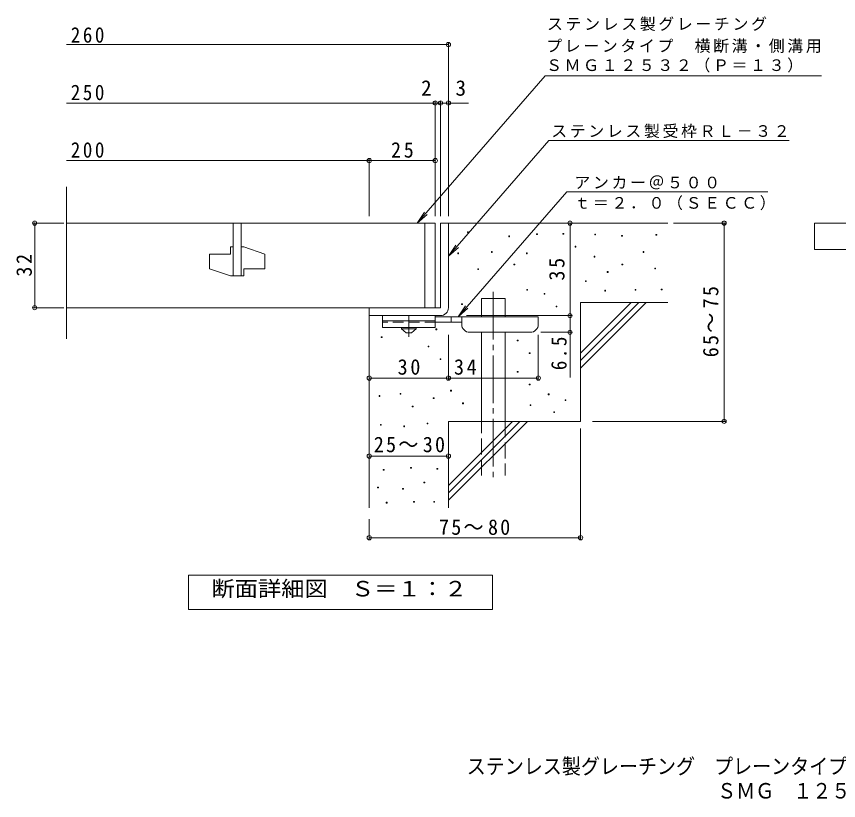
# Model space of a CAD drawing. Units: millimetres on the paper, enlarged 10 times, with parts at other scales. Extents: x -1707 to 1611, y -1369 to 1137.
# Drawn here: x -1707 to -151, y -1369 to 114 of the extents above; entities that cross this region are included whole.
import ezdxf
from ezdxf.enums import TextEntityAlignment as Align

# ---------------------------------------------------------------- set-up
doc = ezdxf.new("R2010")
doc.units = ezdxf.units.MM
doc.header["$LTSCALE"] = 10
doc.header["$PDMODE"] = 32
doc.header["$PDSIZE"] = 8
for name, pattern in [('CHAIN1', [8, 5, -1, 1, -1]), ('CHAIN2', [12, 9, -1, 1, -1]), ('DASHED2', [3, 2, -1]), ('DASHED3', [4, 3, -1])]:
    doc.linetypes.add(name, pattern=pattern)
for name, color, linetype, lineweight in [('D-0', 7, 'Continuous', 9), ('D-1', 2, 'Continuous', 9), ('D-2', 3, 'Continuous', 9), ('D-4', 7, 'Continuous', 9), ('D-5', 7, 'Continuous', 9), ('D-6', 6, 'Continuous', 9), ('D-9', 4, 'Continuous', 9)]:
    doc.layers.add(name, color=color, linetype=linetype, lineweight=lineweight)
doc.layers.add('F-5_F-5ﾚｲﾔ', color=2, linetype='Continuous')
doc.styles.add('ＭＳ ゴシック', font='')
doc.styles.get('ＭＳ ゴシック').set_extended_font_data('MS Gothic')

msp = doc.modelspace()

# ---------------------------------------------------------------- linework, layer by layer
at = {"layer": 'D-0'}
for points in [[(-853.35, -294.55), (-853.35, -293.05), (-851.85, -293.05), (-851.85, -294.55)], [(-775.02, -302.66), (-775.02, -301.16), (-773.52, -301.16), (-773.52, -302.66)], [(-722.35, -298.61), (-722.35, -297.11), (-720.85, -297.11), (-720.85, -298.61)], [(-672.34, -298.06), (-672.34, -296.56), (-670.84, -296.56), (-670.84, -298.06)], [(-612.2, -299.08), (-612.2, -297.58), (-610.7, -297.58), (-610.7, -299.08)], [(-561.45, -301.78), (-561.45, -300.28), (-559.95, -300.28), (-559.95, -301.78)], [(-496.48, -299.75), (-496.48, -298.25), (-494.98, -298.25), (-494.98, -299.75)], [(-649.49, -322.05), (-649.49, -320.55), (-647.99, -320.55), (-647.99, -322.05)], [(-871.37, -334.87), (-871.37, -333.37), (-869.87, -333.37), (-869.87, -334.87)], [(-807.78, -332.16), (-807.78, -330.66), (-806.28, -330.66), (-806.28, -332.16)], [(-741.46, -334.87), (-741.46, -333.37), (-739.96, -333.37), (-739.96, -334.87)], [(-613.55, -341.04), (-613.55, -339.54), (-612.05, -339.54), (-612.05, -341.04)], [(-520.84, -332.24), (-520.84, -330.74), (-519.34, -330.74), (-519.34, -332.24)], [(-765.15, -355.85), (-765.15, -354.35), (-763.65, -354.35), (-763.65, -355.85)], [(-560.77, -355.92), (-560.77, -354.42), (-559.27, -354.42), (-559.27, -355.92)], [(-833.45, -364.66), (-833.45, -363.16), (-831.95, -363.16), (-831.95, -364.66)], [(-588.52, -370.14), (-588.52, -368.64), (-587.02, -368.64), (-587.02, -370.14)], [(-498.51, -363.37), (-498.51, -361.87), (-497.01, -361.87), (-497.01, -363.37)], [(-629.96, -387.62), (-629.96, -386.12), (-628.46, -386.12), (-628.46, -387.62)], [(-740.78, -403.9), (-740.78, -402.4), (-739.28, -402.4), (-739.28, -403.9)], [(-593.25, -405.33), (-593.25, -403.83), (-591.75, -403.83), (-591.75, -405.33)], [(-535.73, -403.97), (-535.73, -402.47), (-534.23, -402.47), (-534.23, -403.97)], [(-486.33, -403.3), (-486.33, -401.8), (-484.83, -401.8), (-484.83, -403.3)], [(-708.25, -411.38), (-708.25, -409.88), (-706.75, -409.88), (-706.75, -411.38)], [(-864.15, -430.96), (-864.15, -429.46), (-862.65, -429.46), (-862.65, -430.96)], [(-685.4, -435.37), (-685.4, -433.87), (-683.9, -433.87), (-683.9, -435.37)], [(-912.87, -478.56), (-912.87, -477.06), (-911.37, -477.06), (-911.37, -478.56)], [(-1016.26, -493.44), (-1016.26, -491.94), (-1014.76, -491.94), (-1014.76, -493.44)], [(-927.78, -510.88), (-927.78, -509.38), (-926.28, -509.38), (-926.28, -510.88)], [(-758.96, -499.73), (-758.96, -498.23), (-757.46, -498.23), (-757.46, -499.73)], [(-736.11, -523.72), (-736.11, -522.22), (-734.61, -522.22), (-734.61, -523.72)], [(-904.92, -534.87), (-904.92, -533.37), (-903.42, -533.37), (-903.42, -534.87)], [(-758.96, -558.89), (-758.96, -557.39), (-757.46, -557.39), (-757.46, -558.89)], [(-736.11, -582.88), (-736.11, -581.38), (-734.61, -581.38), (-734.61, -582.88)], [(-1020.2, -604.61), (-1020.2, -603.11), (-1018.7, -603.11), (-1018.7, -604.61)], [(-980.46, -600.36), (-980.46, -598.86), (-978.96, -598.86), (-978.96, -600.36)], [(-885.09, -594.47), (-885.09, -592.97), (-883.59, -592.97), (-883.59, -594.47)], [(-700.23, -601.59), (-700.23, -600.09), (-698.73, -600.09), (-698.73, -601.59)], [(-917.92, -608.75), (-917.92, -607.25), (-916.42, -607.25), (-916.42, -608.75)], [(-862.24, -618.46), (-862.24, -616.96), (-860.74, -616.96), (-860.74, -618.46)], [(-734.74, -621.89), (-734.74, -620.39), (-733.24, -620.39), (-733.24, -621.89)], [(-668.37, -612.34), (-668.37, -610.84), (-666.87, -610.84), (-666.87, -612.34)], [(-957.61, -624.35), (-957.61, -622.85), (-956.11, -622.85), (-956.11, -624.35)], [(-689.98, -635.3), (-689.98, -633.8), (-688.48, -633.8), (-688.48, -635.3)], [(-1017.78, -659.03), (-1017.78, -657.53), (-1016.28, -657.53), (-1016.28, -659.03)], [(-973.63, -662.08), (-973.63, -660.58), (-972.13, -660.58), (-972.13, -662.08)], [(-929.47, -656.75), (-929.47, -655.25), (-927.97, -655.25), (-927.97, -656.75)], [(-1012.45, -744.3), (-1012.45, -742.8), (-1010.95, -742.8), (-1010.95, -744.3)], [(-960.68, -740.5), (-960.68, -739), (-959.18, -739), (-959.18, -740.5)], [(-910.82, -742.4), (-910.82, -740.9), (-909.32, -740.9), (-909.32, -742.4)], [(-1023.11, -777.8), (-1023.11, -776.3), (-1021.61, -776.3), (-1021.61, -777.8)], [(-935.56, -768.28), (-935.56, -766.78), (-934.06, -766.78), (-934.06, -768.28)], [(-975.91, -780.09), (-975.91, -778.59), (-974.41, -778.59), (-974.41, -780.09)], [(-1006.74, -806.35), (-1006.74, -804.85), (-1005.24, -804.85), (-1005.24, -806.35)], [(-954.97, -804.83), (-954.97, -803.33), (-953.47, -803.33), (-953.47, -804.83)], [(-916.91, -804.83), (-916.91, -803.33), (-915.41, -803.33), (-915.41, -804.83)]]:
    msp.add_lwpolyline(points, close=True, dxfattribs=at)
at = {"layer": 'D-1'}
for p, q in [((-904.05, -276.89), (-904.05, -436.89)), ((-904.05, -276.89), (-889.05, -276.89)), ((-889.05, -436.89), (-889.05, -276.89)), ((-1039.05, -436.89), (-904.05, -436.89)), ((-1039.05, -451.89), (-1039.05, -436.89)), ((-1039.05, -451.89), (-904.05, -451.89))]:
    msp.add_line(p, q, dxfattribs=at)
msp.add_arc((-904.05, -436.89), 15, 270, 0, dxfattribs=at)
at = {"layer": 'D-2'}
for p, q in [((-1611.72, -495.7), (-1611.72, -208.19)), ((-914.05, -276.89), (-1611.72, -276.89)), ((-1296.55, -276.89), (-1296.55, -376.89)), ((-1281.55, -276.89), (-1281.55, -376.89)), ((-934.05, -276.89), (-934.05, -436.89)), ((-914.05, -276.89), (-914.05, -436.89)), ((-1301.55, -321.89), (-1301.55, -335.64)), ((-1296.55, -321.89), (-1301.55, -321.89)), ((-1276.55, -321.89), (-1281.55, -321.89)), ((-1276.55, -321.89), (-1236.55, -335.64)), ((-1341.55, -335.64), (-1341.55, -363.14)), ((-1341.55, -335.64), (-1301.55, -335.64)), ((-1236.55, -335.64), (-1236.55, -363.14)), ((-1341.55, -363.14), (-1301.55, -376.89)), ((-1276.55, -363.14), (-1276.55, -376.89)), ((-1276.55, -363.14), (-1236.55, -363.14)), ((-1276.55, -376.89), (-1301.55, -376.89)), ((-1611.72, -436.89), (-914.05, -436.89))]:
    msp.add_line(p, q, dxfattribs=at)
at = {"layer": 'D-4'}
for p, q in [((-889.05, -263.94), (-889.05, 63.98)), ((-1611.71, 60.98), (-889.05, 60.98)), ((-1611.71, -49.72), (-914.05, -49.72)), ((-914.05, -263.94), (-914.05, -46.72)), ((-914.05, -49.72), (-909.04, -49.72)), ((-909.04, -49.72), (-851.38, -49.72)), ((-904.05, -263.94), (-904.05, -46.72)), ((-1039.05, -263.94), (-1039.05, -155.47)), ((-1611.71, -158.47), (-1039.05, -158.47)), ((-1039.05, -158.47), (-914.05, -158.47)), ((-1617.07, -276.89), (-1675.12, -276.89)), ((-1672.12, -436.89), (-1672.12, -276.89)), ((-659.08, -451.89), (-659.08, -276.89)), ((-463.02, -276.89), (-364.36, -276.89)), ((-367.36, -651.89), (-367.36, -276.89)), ((-1617.07, -436.89), (-1675.12, -436.89)), ((-855.04, -451.89), (-656.08, -451.89)), ((-659.08, -451.89), (-659.08, -568.64)), ((-889.04, -572.99), (-889.04, -488.39)), ((-719.04, -572.99), (-719.04, -488.39)), ((-656.08, -483.39), (-714.04, -483.39)), ((-616.81, -651.89), (-364.36, -651.89)), ((-639.05, -665.67), (-639.05, -874.97)), ((-1039.05, -717.51), (-889.05, -717.51)), ((-1039.05, -836.89), (-1039.05, -874.97)), ((-1039.05, -871.97), (-639.05, -871.97))]:
    msp.add_line(p, q, dxfattribs=at)
msp.add_lwpolyline([(-1039.04, -569.99), (-889.04, -569.99), (-719.04, -569.99)], dxfattribs=at)
for p in [(-889.05, 60.98), (-914.05, -49.72), (-904.05, -49.72), (-889.05, -49.72), (-1039.05, -158.47), (-914.05, -158.47), (-1672.12, -276.89), (-659.08, -276.89), (-367.36, -276.89), (-1672.12, -436.89), (-659.08, -451.89), (-659.08, -483.39), (-1039.04, -569.99), (-889.04, -569.99), (-719.04, -569.99), (-367.36, -651.89), (-1039.05, -717.51), (-889.05, -717.51), (-1039.05, -871.97), (-639.05, -871.97)]:
    msp.add_point(p, dxfattribs=at)
at = {"layer": 'D-5'}
for p, q in [((-705.78, 1.73), (-183.41, 1.73)), ((-698.96, -120.89), (-244.36, -120.89)), ((-870.93, -454.39), (-665.01, -217.8)), ((-284.54, -217.8), (-665.01, -217.8)), ((-948.28, -276.89), (-934.47, -256.05)), ((-196.46, -276.89), (28.54, -276.89)), ((-196.46, -276.89), (-196.46, -326.89)), ((-889.05, -339.29), (-870.31, -322.73)), ((-870.93, -454.39), (-857.12, -433.55)), ((-870.93, -454.39), (-852.19, -437.84))]:
    msp.add_line(p, q, dxfattribs=at)
for points in [[(-705.78, 1.73), (-948.28, -276.89), (-929.55, -260.34)], [(-698.96, -120.89), (-889.05, -339.29), (-875.24, -318.45)], [(28.54, -276.89), (28.54, -326.89), (-196.46, -326.89)]]:
    msp.add_lwpolyline(points, dxfattribs=at)
msp.add_lwpolyline([(-1381.04, -1007.83), (-1381.04, -942.83), (-806.04, -942.83), (-806.04, -1007.83)], close=True, dxfattribs=at)
at = {"layer": 'D-6'}
for p, q in [((-889.05, -276.89), (-474.05, -276.89)), ((-826.75, -454.39), (-826.75, -419.39)), ((-826.75, -419.39), (-781.75, -419.39)), ((-781.75, -454.39), (-781.75, -419.39)), ((-639.05, -522.9), (-543.04, -426.89)), ((-639.05, -426.89), (-474.05, -426.89)), ((-639.05, -537.04), (-528.9, -426.89)), ((-639.05, -426.89), (-639.05, -651.89)), ((-639.05, -551.18), (-514.75, -426.89)), ((-1039.05, -451.89), (-1039.05, -815.54)), ((-826.75, -651.89), (-826.75, -483.39)), ((-781.75, -651.89), (-781.75, -483.39)), ((-889.05, -651.89), (-639.05, -651.89)), ((-889.05, -651.89), (-889.05, -815.54)), ((-889.05, -772.9), (-768.04, -651.89)), ((-889.05, -787.04), (-753.9, -651.89)), ((-889.05, -801.18), (-739.76, -651.89))]:
    msp.add_line(p, q, dxfattribs=at)
at = {"layer": 'D-6', "linetype": 'CHAIN2'}
msp.add_line((-804.25, -407.14), (-804.25, -765.22), dxfattribs=at)
at = {"layer": 'D-6', "linetype": 'DASHED3'}
for p, q in [((-826.75, -754.39), (-826.75, -651.89)), ((-781.75, -651.89), (-781.75, -754.39))]:
    msp.add_line(p, q, dxfattribs=at)
at = {"layer": 'D-9', "color": 3}
for p, q in [((-1014.04, -451.89), (-1014.04, -474.39)), ((-914.04, -451.89), (-1014.04, -451.89)), ((-914.04, -461.89), (-1014.04, -461.89)), ((-914.04, -451.89), (-914.04, -474.39)), ((-914.04, -474.39), (-1014.04, -474.39))]:
    msp.add_line(p, q, dxfattribs=at)
at = {"layer": 'D-9', "color": 3, "linetype": 'DASHED2'}
msp.add_line((-914.04, -464.39), (-1014.04, -464.39), dxfattribs=at)
at = {"layer": 'D-9', "linetype": 'CHAIN1'}
msp.add_line((-964.04, -492.13), (-964.04, -451.89), dxfattribs=at)
at = {"layer": 'D-9'}
for p, q in [((-719.04, -454.39), (-914.04, -454.39)), ((-864.01, -464.39), (-914.04, -464.39)), ((-884.04, -464.39), (-884.04, -454.39)), ((-864.04, -468.39), (-864.04, -454.39)), ((-719.04, -468.39), (-719.04, -454.39)), ((-849.04, -483.39), (-734.04, -483.39))]:
    msp.add_line(p, q, dxfattribs=at)
at = {"layer": 'D-9', "color": 2}
for p, q in [((-977.79, -476.89), (-977.79, -474.39)), ((-977.79, -476.89), (-969.04, -484.39)), ((-977.79, -476.89), (-950.29, -476.89)), ((-959.04, -484.39), (-950.29, -476.89)), ((-950.29, -476.89), (-950.29, -474.39)), ((-969.04, -484.39), (-959.04, -484.39))]:
    msp.add_line(p, q, dxfattribs=at)
at = {"layer": 'D-9'}
for centre, start, end in [((-849.04, -468.39), 180, 270), ((-734.04, -468.39), 270, 0)]:
    msp.add_arc(centre, 15, start, end, dxfattribs=at)

# ---------------------------------------------------------------- texts
at = {"layer": 'D-4', "color": 2, "style": 'ＭＳ ゴシック'}
for s, p in [('2', (-940.89, -44.72)), ('3', (-875.74, -44.72))]:
    msp.add_text(s, height=29.33, dxfattribs=at).set_placement(p, align=Align.BOTTOM_LEFT)
at = {"layer": 'D-4', "color": 2, "char_height": 29.33, "attachment_point": 7, "style": 'ＭＳ ゴシック'}
for s, insert in [('\\T1.27;\\W0.9;260', (-1603.78, 64.03)), ('\\T1.27;\\W0.9;250', (-1603.78, -44.72)), ('\\T1.27;\\W0.9;200', (-1603.78, -153.47)), ('\\T1.27;\\W0.95;25', (-997.8, -153.47)), ('\\T1.27;\\W0.95;30', (-985.29, -563.99)), ('\\T1.27;\\W0.95;34', (-878.67, -563.99)), ('\\T1.22;\\W0.95;25～30', (-1030.3, -710.66)), ('\\T1.22;\\W0.95;75～80', (-906.91, -866.97))]:
    msp.add_mtext(s, dxfattribs=dict(at, insert=insert))
at = {"layer": 'D-4', "color": 2, "char_height": 29.33, "attachment_point": 7, "rotation": 90, "style": 'ＭＳ ゴシック'}
for s, insert in [('\\T1.27;\\W0.95;32', (-1677.12, -378.14)), ('\\T1.27;\\W0.95;35', (-669.08, -385.64)), ('\\T1.22;\\W0.95;65～75', (-377.89, -530.64)), ('\\T1.27;\\W0.9;6.5', (-665.08, -555.09))]:
    msp.add_mtext(s, dxfattribs=dict(at, insert=insert))
at = {"layer": 'D-5', "color": 2, "style": 'ＭＳ ゴシック', "width": 1.1}
msp.add_text('断面詳細図\u3000Ｓ＝１：２', height=29.33, dxfattribs=at).set_placement((-1337.62, -991.86), align=Align.BOTTOM_LEFT)
at = {"layer": 'D-5', "char_height": 21.99, "attachment_point": 7, "style": 'ＭＳ ゴシック'}
for s, insert in [('\\T1.17;ステンレス製グレーチング', (-702.47, 86.4)), ('\\T1.17;プレーンタイプ\u3000横断溝・側溝用', (-704.02, 44.74)), ('\\T1.17;ＳＭＧ１２５３２（Ｐ＝１３）', (-704.24, 8.01)), ('\\T1.17;ステンレス製受枠ＲＬ－３２', (-694.57, -116.13)), ('\\T1.17;アンカー＠５００', (-650.77, -213.14)), ('\\T1.17;ｔ＝２．０（ＳＥＣＣ）', (-650.77, -252.46))]:
    msp.add_mtext(s, dxfattribs=dict(at, insert=insert))
at = {"layer": 'F-5_F-5ﾚｲﾔ', "style": 'ＭＳ ゴシック', "width": 0.9}
for s, p in [('ステンレス製グレーチング\u3000プレーンタイプ\u3000横断溝・側溝用', (-854.55, -1327.75)), ('ＳＭＧ\u3000１２５３２（Ｐ＝１３）＋ＲＬ－３２', (-380.62, -1374.09))]:
    msp.add_text(s, height=29.33, dxfattribs=at).set_placement(p, align=Align.BOTTOM_LEFT)

doc.saveas('drawing.dxf')
